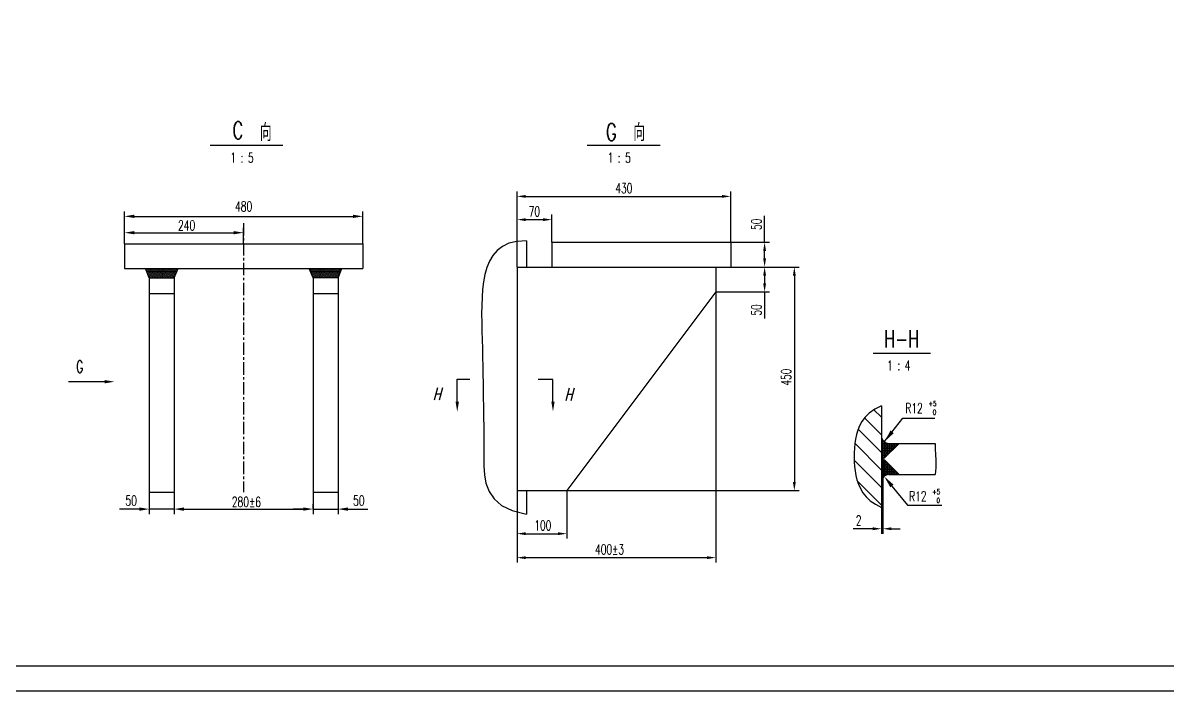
# Model space of a CAD drawing. Extents: x 2963 to 8481, y 2091 to 3069.
# Drawn here: x 3363.6 to 3824.2, y 2222.1 to 2491.1 of the extents above; entities that cross this region are included whole.
import ezdxf
from ezdxf.enums import TextEntityAlignment as Align

# ---------------------------------------------------------------- set-up
doc = ezdxf.new("R2010")
doc.units = 0
doc.header["$LTSCALE"] = 20
doc.header["$MEASUREMENT"] = 0
doc.linetypes.add('CENTER', pattern=[2, 1.25, -0.25, 0.25, -0.25])
doc.layers.get('0').update_dxf_attribs({"linetype": 'CONTINUOUS'})
for name, color, linetype in [('中心线', 1, 'CENTER'), ('标注线', 3, 'CONTINUOUS'), ('粗实线', 7, 'CONTINUOUS'), ('细实线', 3, 'CONTINUOUS')]:
    doc.layers.add(name, color=color, linetype=linetype)
doc.styles.add('HZ', font='romans.shx', dxfattribs={"width": 0.667, "bigfont": 'hztxt.shx'})
doc.styles.get("Standard").update_dxf_attribs({"font": 'TXT.SHX'})
doc.styles.add('TEXT', font='romans.shx', dxfattribs={"width": 0.667, "bigfont": 'hztxt3.shx'})
doc.dimstyles.get("Standard").update_dxf_attribs({"dimtxt": 0.18, "dimasz": 0.18, "dimexe": 0.18, "dimexo": 0.0625, "dimgap": 0.09, "dimtad": 0, "dimtih": 1, "dimtoh": 1, "dimdec": 4, "dimzin": 0, "dimdsep": 46, "dimtxsty": 'Standard', "dimcen": 0.09, "dimadec": 0, "dimazin": 0, "dimtfac": 1, "dimtdec": 4, "dimtofl": 0, "dimtmove": 0, "dimatfit": 3, "dimfxl": 0, "dimtolj": 1, "dimtzin": 0, "dimarcsym": 0})
doc.dimstyles.new('数字斜体-1', dxfattribs={"dimtxt": 4, "dimasz": 3.5, "dimexe": 2, "dimexo": 0, "dimgap": 1.3, "dimtad": 1, "dimdec": 3, "dimzin": 0, "dimdsep": 46, "dimtxsty": 'TEXT', "dimcen": 0, "dimclrd": 3, "dimclre": 3, "dimclrt": 3, "dimadec": 0, "dimazin": 0, "dimtol": 1, "dimtp": 10, "dimtm": 10, "dimtfac": 0.5, "dimtdec": 3, "dimtix": 1, "dimtmove": 0, "dimatfit": 3, "dimfxl": 0, "dimtolj": 1, "dimtzin": 0, "dimarcsym": 0})

# ---------------------------------------------------------------- blocks, each defined once
blk = doc.blocks.new('*X45')
at = {"color": 0}
for p, q in [((3258.87, 2279.19), (3256.45, 2281.61)), ((3258.87, 2273.53), (3253.39, 2279.02)), ((3258.87, 2267.88), (3251.34, 2275.41)), ((3258.87, 2262.22), (3250.34, 2270.75)), ((3258.87, 2256.56), (3250.06, 2265.38)), ((3258.87, 2250.91), (3251.08, 2258.69))]:
    blk.add_line(p, q, dxfattribs=at)
blk = doc.blocks.new('*D54')
at = {"layer": '标注线', "color": 3, "lineweight": -2}
for p, q in [((3658.11, 2392.77), (3676.15, 2392.77)), ((3674.15, 2389.27), (3674.15, 2306.27)), ((3582.54, 2302.77), (3676.15, 2302.77))]:
    blk.add_line(p, q, dxfattribs=at)
at = {"layer": '标注线', "color": 3}
for points in [[(3673.57, 2389.27), (3674.73, 2389.27), (3674.15, 2392.77)], [(3673.57, 2306.27), (3674.73, 2306.27), (3674.15, 2302.77)]]:
    blk.add_solid(points, dxfattribs=at)
at = {"layer": '标注线', "color": 3, "insert": (3670.85, 2348.45), "char_height": 4, "attachment_point": 5, "rotation": 90, "style": 'TEXT'}
blk.add_mtext('\\A1;450', dxfattribs=at)
blk = doc.blocks.new('*D55')
at = {"layer": '标注线', "color": 3, "lineweight": -2}
for p, q in [((3642.54, 2382.77), (3642.54, 2273.79)), ((3562.54, 2294.14), (3562.54, 2273.79)), ((3566.04, 2275.79), (3639.04, 2275.79))]:
    blk.add_line(p, q, dxfattribs=at)
at = {"layer": '标注线', "color": 3}
for points in [[(3566.04, 2276.37), (3566.04, 2275.21), (3562.54, 2275.79)], [(3639.04, 2276.37), (3639.04, 2275.21), (3642.54, 2275.79)]]:
    blk.add_solid(points, dxfattribs=at)
at = {"layer": '标注线', "color": 3, "insert": (3599.79, 2279.09), "char_height": 4, "attachment_point": 5, "style": 'TEXT'}
blk.add_mtext('\\A1;400%%p3', dxfattribs=at)
blk = doc.blocks.new('*D56')
at = {"layer": '标注线', "color": 3, "lineweight": -2}
for p, q in [((3562.54, 2302.77), (3562.54, 2283.44)), ((3582.54, 2302.77), (3582.54, 2283.44)), ((3566.04, 2285.44), (3579.04, 2285.44))]:
    blk.add_line(p, q, dxfattribs=at)
at = {"layer": '标注线', "color": 3}
for points in [[(3566.04, 2286.03), (3566.04, 2284.86), (3562.54, 2285.44)], [(3579.04, 2286.03), (3579.04, 2284.86), (3582.54, 2285.44)]]:
    blk.add_solid(points, dxfattribs=at)
at = {"layer": '标注线', "color": 3, "insert": (3572.92, 2288.74), "char_height": 4, "attachment_point": 5, "style": 'TEXT'}
blk.add_mtext('\\A1;100', dxfattribs=at)
blk = doc.blocks.new('*D57')
at = {"layer": '标注线', "color": 3, "lineweight": -2}
for p, q in [((3562.54, 2411.87), (3562.54, 2423.23)), ((3648.54, 2402.77), (3648.54, 2423.23)), ((3566.04, 2421.23), (3645.04, 2421.23))]:
    blk.add_line(p, q, dxfattribs=at)
at = {"layer": '标注线', "color": 3}
for points in [[(3566.04, 2421.81), (3566.04, 2420.64), (3562.54, 2421.23)], [(3645.04, 2421.81), (3645.04, 2420.64), (3648.54, 2421.23)]]:
    blk.add_solid(points, dxfattribs=at)
at = {"layer": '标注线', "color": 3, "insert": (3605.54, 2424.53), "char_height": 4, "attachment_point": 5, "style": 'TEXT'}
blk.add_mtext('\\A1;430', dxfattribs=at)
blk = doc.blocks.new('*D58')
at = {"layer": '标注线', "color": 3, "lineweight": -2}
for p, q in [((3562.54, 2392.77), (3562.54, 2413.87)), ((3576.54, 2402.77), (3576.54, 2413.87)), ((3566.04, 2411.87), (3573.04, 2411.87))]:
    blk.add_line(p, q, dxfattribs=at)
at = {"layer": '标注线', "color": 3}
for points in [[(3566.04, 2412.45), (3566.04, 2411.28), (3562.54, 2411.87)], [(3573.04, 2412.45), (3573.04, 2411.28), (3576.54, 2411.87)]]:
    blk.add_solid(points, dxfattribs=at)
at = {"layer": '标注线', "color": 3, "insert": (3569.54, 2415.17), "char_height": 4, "attachment_point": 5, "style": 'TEXT'}
blk.add_mtext('\\A1;70', dxfattribs=at)
blk = doc.blocks.new('*D59')
at = {"layer": '标注线', "color": 3, "lineweight": -2}
for p, q in [((3648.54, 2392.77), (3664.19, 2392.77)), ((3662.19, 2389.27), (3662.19, 2386.27)), ((3642.54, 2382.77), (3664.19, 2382.77)), ((3662.19, 2382.77), (3662.19, 2372.08))]:
    blk.add_line(p, q, dxfattribs=at)
at = {"layer": '标注线', "color": 3}
for points in [[(3661.6, 2389.27), (3662.77, 2389.27), (3662.19, 2392.77)], [(3661.6, 2386.27), (3662.77, 2386.27), (3662.19, 2382.77)]]:
    blk.add_solid(points, dxfattribs=at)
at = {"layer": '标注线', "color": 3, "insert": (3658.89, 2375.54), "char_height": 4, "attachment_point": 5, "rotation": 90, "style": 'TEXT'}
blk.add_mtext('\\A1;50', dxfattribs=at)
blk = doc.blocks.new('*D60')
at = {"layer": '标注线', "color": 3, "lineweight": -2}
for p, q in [((3662.19, 2402.77), (3662.19, 2413.46)), ((3648.54, 2402.77), (3664.19, 2402.77)), ((3662.19, 2396.27), (3662.19, 2399.27)), ((3658.11, 2392.77), (3664.19, 2392.77))]:
    blk.add_line(p, q, dxfattribs=at)
at = {"layer": '标注线', "color": 3}
for points in [[(3661.6, 2399.27), (3662.77, 2399.27), (3662.19, 2402.77)], [(3661.6, 2396.27), (3662.77, 2396.27), (3662.19, 2392.77)]]:
    blk.add_solid(points, dxfattribs=at)
at = {"layer": '标注线', "color": 3, "insert": (3658.89, 2410), "char_height": 4, "attachment_point": 5, "rotation": 90, "style": 'TEXT'}
blk.add_mtext('\\A1;50', dxfattribs=at)
blk = doc.blocks.new('*D78')
at = {"layer": '标注线', "color": 3, "lineweight": -2}
for p, q in [((3709.73, 2315.16), (3709.73, 2285.43)), ((3709.23, 2295.97), (3709.23, 2285.43)), ((3705.73, 2287.43), (3697.85, 2287.43)), ((3709.73, 2287.43), (3709.23, 2287.43)), ((3713.23, 2287.43), (3716.73, 2287.43))]:
    blk.add_line(p, q, dxfattribs=at)
at = {"layer": '标注线', "color": 3}
for points in [[(3705.73, 2288.01), (3705.73, 2286.84), (3709.23, 2287.43)], [(3713.23, 2288.01), (3713.23, 2286.84), (3709.73, 2287.43)]]:
    blk.add_solid(points, dxfattribs=at)
at = {"layer": '标注线', "color": 3, "insert": (3700.04, 2290.73), "char_height": 4, "attachment_point": 5, "style": 'HZ'}
blk.add_mtext('\\A1;2', dxfattribs=at)

msp = doc.modelspace()

# ---------------------------------------------------------------- hatches: boundary and pattern name
at = {"layer": '细实线'}
h = msp.add_hatch(dxfattribs=at)
h.set_pattern_fill('DOTS', color=3, scale=6, angle=45, style=0)
h.set_pattern_definition([(45, (419.88417, 32.67834), (-0.13258252, 0.397747564), [0, -0.375])])
h.paths.add_polyline_path([(3413.0186, 2392.1907), (3414.488, 2388.4473), (3424.488, 2388.4473), (3426.1213, 2392.1907)])
h = msp.add_hatch(dxfattribs=at)
h.set_pattern_fill('DOTS', color=3, scale=6, angle=45, style=0)
h.set_pattern_definition([(135, (6485.09178, 32.67834), (0.13258252, 0.397747564), [0, -0.375])])
h.paths.add_polyline_path([(3491.9573, 2392.1907), (3490.488, 2388.4473), (3480.488, 2388.4473), (3478.8547, 2392.1907)])
h = msp.add_hatch(dxfattribs=at)
h.set_pattern_fill('DOTS', color=3, scale=5, style=0)
h.set_pattern_definition([(0, (419.88417, 32.67834), (0.15625, 0.3125), [0, -0.3125])])
h.paths.add_polyline_path([(3709.2291, 2324.7867), (3709.2291, 2306.2867, -0.41421356), (3712.2291, 2309.2867), (3716.3541, 2309.2867), (3710.4791, 2315.1617), (3709.7291, 2315.1617), (3709.7291, 2315.9117), (3710.4791, 2315.9117), (3716.3541, 2321.7867), (3712.2291, 2321.7867, -0.41421356)])

# ---------------------------------------------------------------- linework, layer by layer
at = {"layer": '中心线', "ltscale": 0.2}
msp.add_line((3452.488, 2410.4513), (3452.488, 2302.1907), dxfattribs=at)
at = {"layer": '标注线', "color": 3}
for p, q in [((3404.488, 2406.6141), (3404.488, 2415.1921)), ((3408.488, 2413.1921), (3496.488, 2413.1921)), ((3404.488, 2402.1907), (3404.488, 2408.6141)), ((3408.488, 2406.6141), (3448.488, 2406.6141)), ((3452.488, 2402.1907), (3452.488, 2408.6141)), ((3710.4497, 2322.4973), (3717.8064, 2332.007)), ((3717.8064, 2332.007), (3722.8848, 2332.007)), ((3722.8848, 2332.007), (3730.7014, 2332.007)), ((3713.4384, 2304.6327), (3719.7524, 2296.8552)), ((3414.488, 2302.1907), (3414.488, 2293.3373)), ((3424.488, 2302.1907), (3424.488, 2293.3373)), ((3424.488, 2302.1907), (3424.488, 2293.3373)), ((3480.488, 2302.1907), (3480.488, 2293.3373)), ((3490.488, 2302.1907), (3490.488, 2293.3373)), ((3406.488, 2295.3373), (3402.468, 2295.3373)), ((3410.488, 2295.3373), (3406.488, 2295.3373)), ((3424.488, 2295.3373), (3414.488, 2295.3373)), ((3428.488, 2295.3373), (3476.488, 2295.3373)), ((3476.488, 2295.3373), (3472.488, 2295.3373)), ((3480.488, 2295.3373), (3480.488, 2297.3373)), ((3480.488, 2295.3373), (3490.488, 2295.3373)), ((3494.488, 2295.3373), (3498.488, 2295.3373)), ((3498.488, 2295.3373), (3502.508, 2295.3373)), ((3719.7524, 2296.8552), (3733.5719, 2296.8692))]:
    msp.add_line(p, q, dxfattribs=at)
at = {"layer": '标注线'}
msp.add_line((3414.488, 2302.1907), (3424.488, 2302.1907), dxfattribs=at)
at = {"layer": '标注线', "color": 3}
for points in [[(3408.488, 2413.8587), (3408.488, 2412.5254), (3404.488, 2413.1921)], [(3496.488, 2413.8587), (3496.488, 2412.5254), (3500.488, 2413.1921)], [(3408.488, 2407.2808), (3408.488, 2405.9475), (3404.488, 2406.6141)], [(3448.488, 2407.2808), (3448.488, 2405.9475), (3452.488, 2406.6141)], [(3714.1682, 2325.9421), (3712.8499, 2326.9619), (3710.4497, 2322.4973)], [(3712.7914, 2304.1074), (3714.0853, 2305.1579), (3710.287, 2308.5145)], [(3410.488, 2296.004), (3410.488, 2294.6706), (3414.488, 2295.3373)], [(3428.488, 2296.004), (3428.488, 2294.6706), (3424.488, 2295.3373)], [(3428.488, 2296.004), (3428.488, 2294.6706), (3424.488, 2295.3373)], [(3476.488, 2296.004), (3476.488, 2294.6706), (3480.488, 2295.3373)], [(3476.488, 2296.004), (3476.488, 2294.6706), (3480.488, 2295.3373)], [(3494.488, 2296.004), (3494.488, 2294.6706), (3490.488, 2295.3373)]]:
    msp.add_solid(points, dxfattribs=at)
at = {"layer": '粗实线'}
for p, q in [((3404.488, 2402.1907), (3500.488, 2402.1907)), ((3404.488, 2402.1907), (3404.488, 2392.1907)), ((3500.488, 2402.1907), (3500.488, 2392.1907)), ((3566.3246, 2403.3335), (3566.3246, 2392.7701)), ((3576.5413, 2402.7701), (3648.5413, 2402.7701)), ((3576.5413, 2402.7701), (3576.5413, 2392.7701)), ((3648.5413, 2402.7701), (3648.5413, 2392.7701)), ((3404.488, 2392.1907), (3500.488, 2392.1907)), ((3414.488, 2388.4473), (3413.0186, 2392.1907)), ((3424.488, 2388.4473), (3426.1213, 2392.1907)), ((3480.488, 2388.4473), (3478.8547, 2392.1907)), ((3490.488, 2388.4473), (3491.9573, 2392.1907)), ((3562.5413, 2392.7701), (3562.5413, 2302.7701)), ((3562.5413, 2392.7701), (3648.5413, 2392.7701)), ((3642.5413, 2392.7701), (3642.5413, 2382.7701)), ((3414.488, 2388.4473), (3414.488, 2302.1907)), ((3414.488, 2388.4473), (3424.488, 2388.4473)), ((3424.488, 2388.4473), (3424.488, 2302.1907)), ((3480.488, 2388.4473), (3480.488, 2302.1907)), ((3490.488, 2388.4473), (3480.488, 2388.4473)), ((3490.488, 2388.4473), (3490.488, 2302.1907)), ((3414.488, 2382.1907), (3424.488, 2382.1907)), ((3480.488, 2382.1907), (3490.488, 2382.1907)), ((3642.5413, 2382.7701), (3582.5413, 2302.7701)), ((3538.4638, 2347.68), (3543.4719, 2347.6406)), ((3577.0001, 2347.4607), (3571.0379, 2347.4607)), ((3709.2291, 2336.9713), (3709.2291, 2295.9669)), ((3710.4791, 2315.9117), (3716.3541, 2321.7867)), ((3712.2291, 2321.7867), (3730.8789, 2321.7867)), ((3709.7291, 2315.9117), (3710.4791, 2315.9117)), ((3709.7291, 2315.9117), (3709.7291, 2315.1617)), ((3709.7291, 2315.1617), (3710.4791, 2315.1617)), ((3710.4791, 2315.1617), (3716.3541, 2309.2867)), ((3712.2291, 2309.2867), (3730.8679, 2309.2867)), ((3480.488, 2302.1907), (3490.488, 2302.1907)), ((3562.5413, 2302.7701), (3582.5413, 2302.7701)), ((3566.3246, 2302.7701), (3566.3246, 2293.3285))]:
    msp.add_line(p, q, dxfattribs=at)
msp.add_lwpolyline([(4142.1929, 2232.0607), (2988.1929, 2232.0607), (2988.1929, 3053.0607), (4142.1929, 3053.0607)], close=True, dxfattribs=at)
for points in [[(3709.2291, 2336.9713), (3706.4927, 2335.5174), (3704.3053, 2333.9734), (3702.5975, 2332.3517), (3701.3002, 2330.6649), (3700.3442, 2328.9254), (3699.6603, 2327.1455), (3699.1794, 2325.3378), (3698.8321, 2323.5147), (3698.5617, 2321.6869), (3698.361, 2319.8573), (3698.2352, 2318.0272), (3698.1894, 2316.198), (3698.2288, 2314.3709), (3698.3586, 2312.547), (3698.5839, 2310.7278), (3698.91, 2308.9143), (3699.3487, 2307.1103), (3699.9391, 2305.3286), (3700.7269, 2303.5847), (3701.7579, 2301.8938), (3703.0778, 2300.2712), (3704.7325, 2298.7324), (3706.7676, 2297.2925), (3709.2291, 2295.9669)], [(3730.8789, 2321.7867), (3730.8044, 2320.2185), (3730.829, 2318.9714), (3730.9135, 2317.8857), (3731.0189, 2316.8016), (3731.1061, 2315.5594), (3731.1361, 2313.9994), (3731.0697, 2311.9617), (3730.8679, 2309.2867)]]:
    msp.add_lwpolyline(points, dxfattribs=at)
for centre, start, end in [((3712.2291, 2324.7867), 180, 270), ((3712.2291, 2306.2867), 90, 180)]:
    msp.add_arc(centre, 3, start, end, dxfattribs=at)
at = {"layer": '细实线', "color": 3}
for p, q in [((3438.972, 2441.8213), (3468.2953, 2441.8213)), ((3590.8186, 2441.8213), (3620.1419, 2441.8213)), ((3500.488, 2402.1907), (3500.488, 2415.1921)), ((3705.8359, 2358.167), (3729.0196, 2358.167)), ((3396.5311, 2346.6265), (3381.9699, 2346.6265)), ((3538.4638, 2338.5241), (3538.4638, 2347.68)), ((3577.0001, 2338.5789), (3577.0001, 2347.4607)), ((3428.488, 2295.3373), (3432.488, 2295.3373)), ((4152.1929, 2222.0607), (2963.1929, 2222.0607))]:
    msp.add_line(p, q, dxfattribs=at)
msp.add_lwpolyline([(3566.3246, 2403.3335), (3562.4989, 2403.1039), (3559.2896, 2402.3467), (3556.6369, 2401.1162), (3554.4812, 2399.467), (3552.7628, 2397.4535), (3551.4219, 2395.1301), (3550.3989, 2392.5512), (3549.634, 2389.7713), (3549.0731, 2386.8384), (3548.6844, 2383.7744), (3548.4417, 2380.5947), (3548.3187, 2377.3148), (3548.2892, 2373.9501), (3548.3269, 2370.516), (3548.4055, 2367.0281), (3548.4989, 2363.5018), (3548.5855, 2359.9547), (3548.6619, 2356.4133), (3548.7297, 2352.9064), (3548.7904, 2349.4628), (3548.8453, 2346.1111), (3548.8958, 2342.88), (3548.9435, 2339.7985), (3548.9898, 2336.8951), (3549.0355, 2334.1835), (3549.0794, 2331.617), (3549.1197, 2329.1339), (3549.1547, 2326.6723), (3549.1824, 2324.1705), (3549.2012, 2321.5667), (3549.2091, 2318.7991), (3549.2045, 2315.8059), (3549.2203, 2312.5585), (3549.4289, 2309.1612), (3550.0372, 2305.7515), (3551.2525, 2302.4669), (3553.2818, 2299.4448), (3556.3322, 2296.8227), (3560.6108, 2294.7381), (3566.3246, 2293.3285)], dxfattribs=at)
for points in [[(3396.5311, 2347.2931), (3396.5311, 2345.9598), (3400.5311, 2346.6265)], [(3539.1305, 2338.5241), (3537.7971, 2338.5241), (3538.4638, 2334.5241)], [(3577.6668, 2338.5789), (3576.3335, 2338.5789), (3577.0001, 2334.5789)]]:
    msp.add_solid(points, dxfattribs=at)

# ---------------------------------------------------------------- block references
at = {"layer": '细实线', "color": 3, "xscale": 1.25, "yscale": 1.25, "zscale": 1.25}
msp.add_blockref('*X45', (-364.3566, -516.7039), dxfattribs=at)

# ---------------------------------------------------------------- texts
at = {"layer": '标注线', "color": 3, "style": 'HZ', "width": 0.67}
for s, p in [('480', (3452.488, 2417.1921)), ('240', (3429.5421, 2409.5607)), ('50', (3407.2206, 2298.7892)), ('50', (3498.8524, 2298.7892))]:
    msp.add_text(s, height=4, dxfattribs=at).set_placement(p, align=Align.MIDDLE_CENTER)
for p in [(3718.8508, 2335.9822), (3720.3646, 2300.4767)]:
    msp.add_text('R12', height=4, dxfattribs=at).set_placement(p, align=Align.MIDDLE_LEFT)
for s, p in [('+5', (3728.1319, 2336.812)), ('0', (3729.8651, 2333.3326)), ('+5', (3729.6457, 2301.3066)), ('0', (3731.3789, 2297.8271))]:
    msp.add_text(s, height=2, dxfattribs=at).set_placement(p)
msp.add_text('280%%p6', height=4, dxfattribs=at).set_placement((3453.585, 2298.241), align=Align.MIDDLE)
at = {"layer": '细实线', "color": 3}
for s, height, style, width, p in [('C', 7, 'TEXT', 0.667, (3448.0483, 2444.3114)), ('向', 7, 'HZ', 0.67, (3459.0189, 2443.4658)), ('G', 7, 'TEXT', 0.667, (3598.3985, 2443.6145)), ('向', 7, 'HZ', 0.67, (3609.3691, 2443.4658)), ('1 : 5', 4, 'TEXT', 0.667, (3447.1215, 2434.8126)), ('1 : 5', 4, 'TEXT', 0.667, (3598.9681, 2434.8126)), ('H-H', 7, 'TEXT', 0.667, (3710.3654, 2360.3734)), ('G  ', 5, 'HZ', 0.67, (3384.9842, 2350.1941)), ('1 : 4', 4, 'TEXT', 0.667, (3711.5231, 2351.1584))]:
    msp.add_text(s, height=height, dxfattribs=dict(at, style=style, width=width)).set_placement(p)
at = {"layer": '细实线', "color": 3, "style": 'TEXT', "oblique": 15, "width": 0.667}
for s, p in [('H ', (3528.6416, 2339.1835)), ('H', (3581.6627, 2338.9642))]:
    msp.add_text(s, height=5, dxfattribs=at).set_placement(p)

# ---------------------------------------------------------------- dimensions: what is measured, and where the dimension line sits
at = {"layer": '标注线', "color": 3}
for base, p1, p2, text, dimstyle, override, picture, middle in [((3648.5413, 2421.228), (3562.5413, 2411.8683), (3648.5413, 2402.7701), '430', '数字斜体-1', {"dimtfac": 0.1}, '*D57', (3605.5413, 2424.528)), ((3576.5413, 2411.8683), (3562.5413, 2392.7701), (3576.5413, 2402.7701), '70', '数字斜体-1', {"dimtfac": 0.1}, '*D58', (3569.5413, 2415.1683)), ((3709.2291, 2287.4261), (3709.7291, 2315.1617), (3709.2291, 2295.9669), '2', 'Standard', {"dimtxt": 4, "dimasz": 3.5, "dimexe": 2, "dimexo": 0, "dimgap": 1.3, "dimtad": 1, "dimtih": 0, "dimtoh": 0, "dimdec": 3, "dimtxsty": 'HZ', "dimcen": 0, "dimclrd": 3, "dimclre": 3, "dimclrt": 3, "dimtol": 1, "dimtp": 10, "dimtm": 10, "dimtfac": 0.1, "dimtdec": 3, "dimtofl": 1}, '*D78', (3700.0397, 2290.7261))]:
    dim = msp.add_linear_dim(base=base, p1=p1, p2=p2, text=text, dimstyle=dimstyle, override=override, dxfattribs=at)
    dim.commit()
    dim.dimension.update_dxf_attribs({"geometry": picture, "text_midpoint": middle})
for base, p1, p2, text, picture, middle in [((3662.1876, 2402.7701), (3658.1089, 2392.7701), (3648.5413, 2402.7701), '50', '*D60', (3662.1876, 2409.9981)), ((3674.1515, 2302.7701), (3658.1089, 2392.7701), (3582.5413, 2302.7701), '450', '*D54', (3674.1515, 2348.4476)), ((3662.1876, 2382.7701), (3648.5413, 2392.7701), (3642.5413, 2382.7701), '50', '*D59', (3662.1876, 2375.542))]:
    dim = msp.add_linear_dim(base=base, p1=p1, p2=p2, angle=90, text=text, dimstyle='数字斜体-1', override={"dimtfac": 0.1}, dxfattribs=at)
    dim.commit()
    dim.dimension.update_dxf_attribs({"geometry": picture, "text_midpoint": middle, "dimtype": 160})
for base, p1, p2, text, picture, middle in [((3642.5413, 2275.7885), (3562.5413, 2294.139), (3642.5413, 2382.7701), '400%%p3', '*D55', (3599.7907, 2275.7885)), ((3582.5413, 2285.4441), (3562.5413, 2302.7701), (3582.5413, 2302.7701), '100', '*D56', (3572.9178, 2285.4441))]:
    dim = msp.add_linear_dim(base=base, p1=p1, p2=p2, text=text, dimstyle='数字斜体-1', override={"dimtfac": 0.1}, dxfattribs=at)
    dim.commit()
    dim.dimension.update_dxf_attribs({"geometry": picture, "text_midpoint": middle, "dimtype": 160})

doc.saveas('drawing.dxf')
